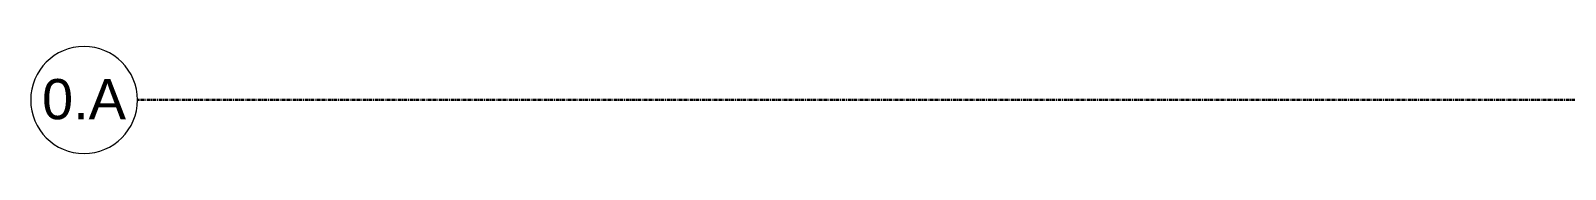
# Model space of a CAD drawing. Header units: inches. Extents: x -4093 to -1777, y 9773 to 12264.
# Drawn here: x -4093 to -3862.9, y 12079.2 to 12095.2 of the extents above; entities that cross this region are included whole.
import ezdxf

# ---------------------------------------------------------------- set-up
doc = ezdxf.new("R2010")
doc.units = ezdxf.units.IN
doc.header["$MEASUREMENT"] = 0
doc.linetypes.add('Grid Line 1_2_', pattern=[0.875, 0.5, -0.125, 0.125, -0.125])
for name, color, linetype, lineweight in [('0-1', 7, 'Continuous', 5), ('0-4', 165, 'Continuous', 5), ('S-GRID-1', 1, 'Grid Line 1_2_', 30), ('S-GRID-IDEN', 1, 'Continuous', 9), ('S-GRID-IDEN-1', 147, 'Continuous', 9)]:
    doc.layers.add(name, color=color, linetype=linetype, lineweight=lineweight)
doc.styles.add('Arial_1', font='arial.ttf', dxfattribs={"height": 6})

# ---------------------------------------------------------------- blocks, each defined once
blk = doc.blocks.new('Grid - Grid Head - Circle-1738874-BACKGROUND - 3RD FLOOR')
at = {"layer": 'S-GRID-IDEN-1'}
for start, end in [(360, 180), (180, 360)]:
    blk.add_arc((0, 0), 0.25, start, end, dxfattribs=at)
blk = doc.blocks.new('CTR - 1st Phase - Structure_rvt-1-BACKGROUND - 3RD FLOOR')
at = {"layer": 'S-GRID-1'}
blk.add_line((-1777.25, 12087.19), (-4076.95, 12087.19), dxfattribs=at)
at = {"layer": '0-4', "xscale": 31.99999999999999, "yscale": 31.99999999999999, "zscale": 31.99999999999999, "rotation": 89.99999999999987}
blk.add_blockref('Grid - Grid Head - Circle-1738874-BACKGROUND - 3RD FLOOR', (-4084.95, 12087.19), dxfattribs=at)
at = {"layer": 'S-GRID-IDEN', "insert": (-4091.25, 12090.32), "char_height": 6, "width": 15.251, "attachment_point": 1, "style": 'Arial_1'}
blk.add_mtext('0.A', dxfattribs=at)

msp = doc.modelspace()

# ---------------------------------------------------------------- block references
at = {"layer": '0-1'}
msp.add_blockref('CTR - 1st Phase - Structure_rvt-1-BACKGROUND - 3RD FLOOR', (0, 0), dxfattribs=at)

doc.saveas('drawing.dxf')
